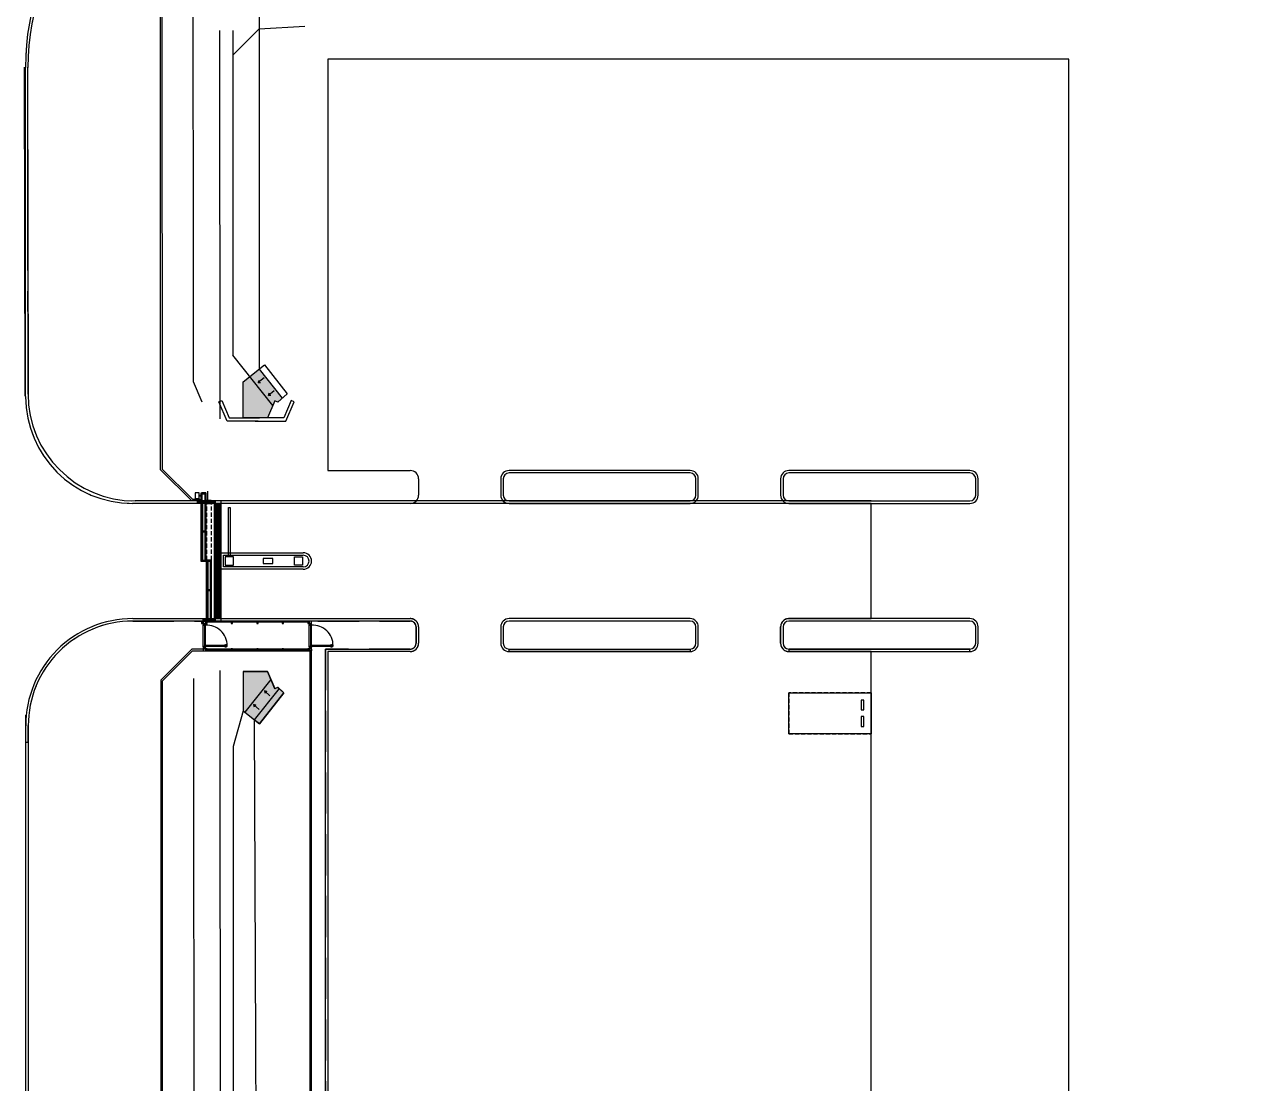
# Model space of a CAD drawing. Header units: millimetres. Extents: x 64 to 660, y 33 to 427.
# Drawn here: x 64.5 to 139.4, y 169.8 to 234.1 of the extents above; entities that cross this region are included whole.
import ezdxf

# ---------------------------------------------------------------- set-up
doc = ezdxf.new("R2010")
doc.units = ezdxf.units.MM
doc.linetypes.add('HIDDEN', pattern=[0.375, 0.25, -0.125])
doc.layers.add('A-PISO-EXT', color=7, linetype='Continuous')
doc.layers.add('Contorno', color=7, linetype='Continuous')
pattern_1 = [(360, (76.07079, 198.993584), (0, 0.025), [])]

# ---------------------------------------------------------------- blocks, each defined once
blk = doc.blocks.new('A$C25E1659C')
at = {"layer": 'A-PISO-EXT', "linetype": 'HIDDEN', "ltscale": 10}
for points in [[(43.114995, 42.925183), (43.114995, 95.925183), (38.114995, 95.925183, -0.414214), (37.614995, 96.425183), (37.614995, 97.425183, -0.414214), (38.114995, 97.925183), (43.114995, 97.925183), (43.114995, 104.925183), (-1.756586, 104.925183, -0.414065), (-8.256585, 111.421882), (-8.266739, 131.417565, -0.181203), (-4.57815, 141.276682), (-1.581639, 144.71725, -0.216304), (2.181643, 146.425183), (2.181643, 146.425183), (7.235466, 146.425183, -0.177744), (23.410172, 140.487683, 0.301681), (39.886411, 138.540567, -0.117629), (47.786396, 140.425183), (90.214995, 140.425183)], [(-8.237035, 72.924827), (-8.24592, 90.421882), (-8.246428, 91.421882, -0.414362), (-1.746429, 97.925183), (15.114995, 97.925183, -0.414214), (15.614995, 97.425183), (15.614995, 96.425183, -0.414214), (15.114995, 95.925183), (10.114995, 95.925183), (10.114995, 38.425183), (9.964995, 38.425183)]]:
    blk.add_lwpolyline(points, format="xyb", dxfattribs=at)
at = {"layer": 'A-PISO-EXT', "color": 251, "linetype": 'HIDDEN', "ltscale": 10}
for points in [[(43.114995, 105.075183), (-1.606662, 105.075183, -0.414065), (-8.106661, 111.571882), (-8.116739, 131.417641, -0.181203), (-4.465036, 141.178167), (-1.468634, 144.61861, -0.216295), (2.181643, 146.275183), (2.181643, 146.275183), (7.235466, 146.275183, -0.177744), (23.313124, 140.373308, 0.301681), (39.954125, 138.406721, -0.117629), (47.786396, 140.275183), (90.214551, 140.275183, -0.00074), (90.221947, 140.275172, -0.413347), (92.564995, 137.925183), (92.564995, 121.925183)], [(-8.24592, 90.421882), (-8.09592, 90.421958), (-8.096428, 91.421958, -0.414362), (-1.746429, 97.775183), (15.114995, 97.775183, -0.414214), (15.464995, 97.425183), (15.464995, 96.425183, -0.414214), (15.114995, 96.075183), (9.964995, 96.075183), (9.964995, 38.425183)]]:
    blk.add_lwpolyline(points, format="xyb", dxfattribs=at)
blk = doc.blocks.new('LPN354')
at = {"color": 0}
blk.add_lwpolyline([(0.004, 0.0325), (0.004, 0.009, 0.414214), (0.009, 0.004), (0.0325, 0.004, -0.414214), (0.035, 0.0015), (0.035, 0), (0, 0), (0, 0.035), (0.0015, 0.035, -0.414214)], format="xyb", close=True, dxfattribs=at)
blk = doc.blocks.new('*U154')
at = {"color": 37}
for p, q in [((-0.00064, 1.45312), (0, 1.45312)), ((-0.00064, 1.44712), (0, 1.44712)), ((-0.00064, 0.02327), (0, 0.02327)), ((-0.00064, 0.01727), (0, 0.01727))]:
    blk.add_line(p, q, dxfattribs=at)
at = {"color": 1}
blk.add_lwpolyline([(0, 1.46875), (0.035, 1.46875), (0.035, 0), (0, 0)], close=True, dxfattribs=at)
at = {"color": 37}
for points in [[(0.004, 1.44812), (0.014666, 1.44812), (0.014666, 1.45212), (0.004, 1.45212)], [(0.006, 1.45212), (0.006, 1.460261), (0.009, 1.460261), (0.009, 1.45212)], [(0.006, 0.02227), (0.006, 1.44812)], [(0.009, 1.44812), (0.009, 0.02227)], [(0.009512, 1.45212), (0.009512, 1.453375), (0.011512, 1.453375), (0.011512, 1.45212)], [(0.011512, 1.44812), (0.011512, 1.446865), (0.009512, 1.446865), (0.009512, 1.44812)], [(0.004, 0.01827), (0.014666, 0.01827), (0.014666, 0.02227), (0.004, 0.02227)], [(0.009, 0.01827), (0.009, 0.012024), (0.006, 0.012024), (0.006, 0.01827)], [(0.009512, 0.02227), (0.009512, 0.023524), (0.011512, 0.023524), (0.011512, 0.02227)], [(0.011512, 0.01827), (0.011512, 0.017015), (0.009512, 0.017015), (0.009512, 0.01827)]]:
    blk.add_lwpolyline(points, dxfattribs=at)
for centre in [(-0.00064, 1.45012), (-0.00064, 0.02027)]:
    blk.add_arc(centre, 0.003, 90, 270, dxfattribs=at)
at = {"extrusion": (0, 0, -1), "zscale": -1, "rotation": 180}
blk.add_blockref('LPN354', (0, 1.46875), dxfattribs=at)
blk.add_blockref('LPN354', (0, 0))
blk = doc.blocks.new('*U156')
at = {"color": 253, "linetype": 'HIDDEN', "ltscale": 0.05}
for p, q in [((-0.06, 0), (0.06, 0)), ((0, 0.09), (0, -0.09))]:
    blk.add_line(p, q, dxfattribs=at)
at = {"color": 0}
for points in [[(-0.04, 0.07), (0.04, 0.07), (0.04, -0.07), (-0.04, -0.07)], [(-0.039, 0.069), (0.039, 0.069), (0.039, -0.069), (-0.039, -0.069)]]:
    blk.add_lwpolyline(points, close=True, dxfattribs=at)

msp = doc.modelspace()

# ---------------------------------------------------------------- hatches: boundary and pattern name
h = msp.add_hatch(color=253)
h.dxf.hatch_style = 2
h.paths.add_polyline_path([(78.738, 213.166), (77.752, 212.386), (77.752, 210.199), (79.23, 210.199), (79.685, 211.245), (79.875, 211.163), (80.139, 211.393)])
h = msp.add_hatch(color=253)
h.dxf.hatch_style = 2
h.paths.add_polyline_path([(78.166, 212.713), (77.752, 212.386), (77.752, 210.199), (79.23, 210.199), (79.558, 210.952)])
h = msp.add_hatch(color=253)
h.dxf.hatch_style = 2
h.paths.add_polyline_path([(78.738, 213.166), (78.166, 212.713), (79.558, 210.952), (79.685, 211.245), (79.875, 211.163), (80.134, 211.4)])
h = msp.add_hatch(color=253)
h.dxf.hatch_style = 2
h.paths.add_polyline_path([(79.942, 193.765), (79.875, 193.826), (79.685, 193.743), (79.23, 194.789), (77.752, 194.789), (77.752, 192.4), (78.436, 191.859)])
h = msp.add_hatch(color=253)
h.dxf.hatch_style = 2
h.paths.add_polyline_path([(80.237, 193.494), (79.942, 193.765), (78.436, 191.859), (78.749, 191.611)])
at = {"layer": 'Contorno'}
h = msp.add_hatch(dxfattribs=at)
h.set_pattern_fill('_USER', color=256, scale=0.025, angle=360, pattern_type=0)
h.set_pattern_definition(pattern_1)
h.paths.add_polyline_path([(76.306, 204.994), (76.306, 198.009), (76.021, 198.009), (76.021, 204.994)])
h = msp.add_hatch(dxfattribs=at)
h.set_pattern_fill('_USER', color=256, scale=0.025, angle=360, pattern_type=0)
h.set_pattern_definition(pattern_1)
h.paths.add_polyline_path([(76.306, 204.994), (76.306, 198.009), (76.021, 198.009), (76.021, 204.994)])

# ---------------------------------------------------------------- linework, layer by layer
for q in [(77.128, 232.244), (81.511, 233.994)]:
    msp.add_line((78.728, 233.844), q)
for points in [[(75.278, 211.159), (74.739, 212.4), (74.723, 243.033)], [(78.723, 243.034), (78.738, 213.166), (80.134, 211.4)], [(76.327, 233.744), (76.34, 210.144)], [(77.127, 233.744), (77.138, 214.014)], [(79.561, 210.947), (77.138, 214.014)], [(79.029, 212.623), (78.679, 212.347), (78.73, 212.476), (78.679, 212.347), (78.814, 212.358)], [(79.648, 211.839), (79.299, 211.563), (79.35, 211.692), (79.299, 211.563), (79.434, 211.574)], [(76.348, 194.844), (76.395, 100.76), (82.65, 99.458)], [(77.752, 194.794), (79.234, 194.794), (79.688, 193.75), (79.871, 193.83), (80.237, 193.494), (78.749, 191.611), (78.436, 191.859), (78.794, 103.223), (81.284, 102.704)], [(74.748, 194.358), (74.796, 99.459), (80.366, 98.299)], [(79.44, 194.307), (77.863, 192.312)], [(79.942, 193.765), (78.436, 191.859)], [(79.386, 193.314), (79.053, 193.608), (79.189, 193.581), (79.053, 193.608), (79.088, 193.477)], [(78.73, 192.484), (78.397, 192.779), (78.533, 192.751), (78.397, 192.779), (78.432, 192.648)], [(77.752, 192.4), (77.15, 190.232), (77.195, 101.411), (82.814, 100.241)]]:
    msp.add_lwpolyline(points)
for points in [[(79.875, 211.163), (79.685, 211.245), (79.23, 210.199), (77.752, 210.199), (77.752, 212.386), (79.052, 213.414), (80.441, 211.656)], [(79.875, 193.826), (79.685, 193.743), (79.23, 194.789), (77.752, 194.789), (77.752, 192.4), (78.749, 191.611), (80.237, 193.494)]]:
    msp.add_lwpolyline(points, close=True)
for p, q in [((72.744, 207.043), (72.726, 242.001)), ((72.826, 241.955), (72.844, 207.085)), ((64.542, 211.498), (64.532, 231.493)), ((64.542, 211.498), (64.532, 231.493)), ((127.913, 232.001), (82.913, 232.001)), ((82.913, 232.001), (82.913, 207.001)), ((127.913, 232.001), (82.913, 232.001)), ((82.913, 232.001), (82.913, 207.001)), ((127.913, 137.291), (127.913, 232.001)), ((127.913, 137.291), (127.913, 232.001)), ((76.281, 211.166), (76.464, 211.246)), ((76.281, 211.166), (76.464, 211.246)), ((76.464, 211.246), (76.918, 210.201)), ((76.464, 211.246), (76.918, 210.201)), ((80.685, 211.246), (80.231, 210.201)), ((80.868, 211.166), (80.685, 211.246)), ((76.787, 210.001), (76.281, 211.166)), ((76.787, 210.001), (76.281, 211.166)), ((80.362, 210.001), (80.868, 211.166)), ((78.667, 210.001), (76.787, 210.001)), ((78.667, 210.001), (76.787, 210.001)), ((76.918, 210.201), (78.536, 210.201)), ((76.918, 210.201), (78.536, 210.201)), ((78.778, 210.201), (78.395, 210.201)), ((78.482, 210.001), (78.482, 210.001)), ((78.482, 210.001), (80.362, 210.001)), ((78.536, 210.201), (78.754, 210.201)), ((78.536, 210.201), (78.754, 210.201)), ((80.231, 210.201), (78.778, 210.201)), ((74.636, 205.151), (72.744, 207.043)), ((72.844, 207.085), (74.678, 205.251)), ((82.913, 207.001), (87.913, 207.001)), ((82.913, 207.001), (87.913, 207.001)), ((104.913, 207.001), (93.913, 207.001)), ((104.913, 206.851), (93.913, 206.851)), ((121.913, 207.001), (110.913, 207.001)), ((121.913, 206.851), (110.913, 206.851)), ((88.413, 206.501), (88.413, 205.501)), ((88.413, 206.501), (88.413, 205.501)), ((93.413, 206.501), (93.413, 205.501)), ((93.563, 206.501), (93.563, 205.501)), ((105.263, 205.501), (105.263, 206.501)), ((105.413, 205.501), (105.413, 206.501)), ((110.413, 206.501), (110.413, 205.501)), ((110.563, 206.501), (110.563, 205.501)), ((122.263, 205.501), (122.263, 206.501)), ((122.413, 205.501), (122.413, 206.501)), ((74.678, 205.251), (75.136, 205.251)), ((74.843, 205.651), (74.843, 205.301)), ((75.093, 205.651), (74.843, 205.651)), ((74.843, 205.301), (75.093, 205.301)), ((75.093, 205.301), (75.093, 205.651)), ((75.205, 205.491), (75.093, 205.491)), ((75.093, 205.461), (75.205, 205.461)), ((75.136, 205.251), (75.136, 205.151)), ((75.205, 205.506), (75.205, 205.446)), ((75.243, 205.506), (75.205, 205.506)), ((75.205, 205.461), (75.205, 205.491)), ((75.205, 205.446), (75.243, 205.446)), ((75.213, 201.479), (75.213, 205.651)), ((75.213, 205.651), (75.243, 205.651)), ((75.493, 205.651), (75.243, 205.651)), ((75.243, 205.651), (75.243, 201.479)), ((75.243, 205.446), (75.243, 205.506)), ((75.493, 201.559), (75.493, 205.651)), ((75.494, 205.554), (75.493, 205.554)), ((75.494, 205.548), (75.493, 205.548)), ((75.613, 205.071), (75.613, 205.741)), ((87.913, 205.001), (71.042, 205.001)), ((87.913, 205.001), (71.042, 205.001)), ((75.136, 205.151), (74.636, 205.151)), ((75.136, 205.109), (75.928, 205.109)), ((75.136, 205.044), (75.928, 205.044)), ((75.263, 205.036), (75.213, 205.036)), ((75.213, 205.036), (75.213, 205.026)), ((75.213, 205.026), (75.263, 205.026)), ((75.897, 205.076), (75.219, 205.076)), ((75.252, 205.026), (75.252, 205.126)), ((75.263, 205.036), (75.263, 205.036)), ((75.263, 205.036), (75.263, 205.026)), ((75.293, 204.991), (75.293, 203.337)), ((75.494, 205.138), (75.493, 205.138)), ((75.494, 205.132), (75.493, 205.132)), ((75.494, 205.019), (75.493, 205.019)), ((75.494, 205.013), (75.493, 205.013)), ((75.498, 205.146), (75.898, 205.146)), ((75.498, 205.006), (75.898, 205.006)), ((75.825, 205.026), (75.825, 205.126)), ((76.413, 205.151), (76.413, 197.851)), ((76.869, 201.751), (76.869, 204.751)), ((76.869, 204.751), (76.969, 204.751)), ((76.969, 204.751), (76.969, 201.751)), ((93.913, 205.151), (104.913, 205.151)), ((93.913, 205.001), (104.913, 205.001)), ((110.913, 205.151), (121.913, 205.151)), ((110.913, 205.001), (121.913, 205.001)), ((75.293, 203.302), (75.243, 203.302)), ((75.243, 203.302), (75.243, 203.292)), ((75.243, 203.292), (75.293, 203.292)), ((75.263, 203.302), (75.263, 203.292)), ((75.293, 203.302), (75.293, 203.302)), ((75.293, 203.257), (75.293, 201.559)), ((75.494, 203.359), (75.493, 203.359)), ((75.494, 203.353), (75.493, 203.353)), ((75.494, 203.24), (75.493, 203.24)), ((75.494, 203.234), (75.493, 203.234)), ((75.243, 201.479), (75.213, 201.479)), ((75.293, 201.524), (75.243, 201.524)), ((75.243, 201.524), (75.243, 201.514)), ((75.243, 201.514), (75.293, 201.514)), ((75.293, 201.479), (75.243, 201.479)), ((75.263, 201.524), (75.263, 201.514)), ((75.293, 201.524), (75.293, 201.524)), ((75.494, 201.58), (75.493, 201.58)), ((75.494, 201.574), (75.493, 201.574)), ((75.533, 197.921), (75.533, 201.559)), ((75.575, 201.559), (75.533, 201.559)), ((75.563, 201.559), (75.563, 197.921)), ((75.613, 201.559), (75.563, 201.559)), ((75.613, 201.559), (75.613, 199.79)), ((75.633, 201.524), (75.633, 201.514)), ((75.813, 197.921), (75.813, 201.549)), ((75.814, 201.461), (75.813, 201.461)), ((75.814, 201.455), (75.813, 201.455)), ((76.413, 202.001), (81.413, 202.001)), ((76.413, 201.001), (76.413, 202.001)), ((76.563, 201.851), (81.413, 201.851)), ((76.563, 201.151), (76.563, 201.851)), ((77.169, 201.751), (76.669, 201.751)), ((76.669, 201.751), (76.669, 201.251)), ((76.969, 201.751), (76.869, 201.751)), ((77.169, 201.251), (77.169, 201.751)), ((79.569, 201.651), (78.969, 201.651)), ((78.969, 201.651), (78.969, 201.351)), ((79.569, 201.351), (79.569, 201.651)), ((80.869, 201.751), (81.369, 201.751)), ((80.869, 201.251), (80.869, 201.751)), ((81.369, 201.751), (81.369, 201.251)), ((81.413, 201.001), (76.413, 201.001)), ((81.413, 201.151), (76.563, 201.151)), ((76.669, 201.251), (77.169, 201.251)), ((78.969, 201.351), (79.569, 201.351)), ((81.369, 201.251), (80.869, 201.251)), ((75.613, 199.71), (75.613, 198.011)), ((75.814, 199.801), (75.813, 199.801)), ((75.814, 199.795), (75.813, 199.795)), ((75.814, 199.683), (75.813, 199.683)), ((75.814, 199.677), (75.813, 199.677)), ((71.052, 198.001), (87.913, 198.001)), ((87.913, 197.851), (71.052, 197.851)), ((75.338, 197.851), (75.238, 197.851)), ((75.238, 197.851), (75.238, 197.701)), ((75.338, 197.701), (75.338, 197.851)), ((75.488, 197.851), (75.338, 197.851)), ((75.338, 197.851), (75.338, 197.701)), ((75.488, 197.701), (75.488, 197.851)), ((75.498, 197.986), (75.898, 197.986)), ((75.514, 197.855), (75.514, 197.856)), ((75.52, 197.855), (75.52, 197.856)), ((75.563, 197.921), (75.533, 197.921)), ((75.563, 197.921), (75.813, 197.921)), ((75.814, 198.023), (75.813, 198.023)), ((75.814, 198.017), (75.813, 198.017)), ((75.875, 197.855), (75.875, 197.856)), ((75.881, 197.855), (75.881, 197.856)), ((81.913, 197.851), (81.763, 197.851)), ((81.763, 197.851), (81.763, 197.701)), ((81.913, 197.701), (81.913, 197.851)), ((104.913, 198.001), (93.913, 198.001)), ((104.913, 197.851), (93.913, 197.851)), ((121.913, 198.001), (110.913, 198.001)), ((121.913, 197.851), (110.913, 197.851)), ((75.238, 197.701), (75.338, 197.701)), ((75.338, 197.701), (75.488, 197.701)), ((75.338, 197.596), (75.338, 197.621)), ((75.338, 197.621), (75.358, 197.621)), ((75.418, 197.596), (75.338, 197.596)), ((75.338, 196.306), (75.338, 197.596)), ((75.358, 197.619), (75.34, 197.619)), ((75.34, 197.619), (75.34, 197.598)), ((75.34, 197.598), (75.42, 197.598)), ((75.358, 197.621), (75.358, 197.619)), ((75.418, 197.581), (75.418, 197.596)), ((75.433, 197.581), (75.418, 197.581)), ((75.42, 197.598), (75.42, 197.583)), ((75.42, 197.583), (75.432, 197.583)), ((75.432, 197.583), (75.432, 197.598)), ((75.432, 197.598), (75.477, 197.598)), ((75.478, 197.596), (75.433, 197.596)), ((75.433, 197.596), (75.433, 197.581)), ((75.433, 196.321), (75.433, 197.581)), ((75.458, 197.621), (75.478, 197.621)), ((75.458, 197.619), (75.458, 197.621)), ((75.477, 197.619), (75.458, 197.619)), ((75.477, 197.598), (75.477, 197.619)), ((75.478, 197.621), (75.478, 197.596)), ((75.478, 196.306), (75.478, 197.596)), ((81.763, 197.701), (81.913, 197.701)), ((81.773, 197.596), (81.773, 197.621)), ((81.773, 197.621), (81.793, 197.621)), ((81.853, 197.596), (81.773, 197.596)), ((81.773, 196.306), (81.773, 197.596)), ((81.793, 197.619), (81.775, 197.619)), ((81.775, 197.619), (81.775, 197.598)), ((81.775, 197.598), (81.855, 197.598)), ((81.793, 197.621), (81.793, 197.619)), ((81.853, 197.581), (81.853, 197.596)), ((81.868, 197.581), (81.853, 197.581)), ((81.855, 197.598), (81.855, 197.583)), ((81.855, 197.583), (81.867, 197.583)), ((81.867, 197.583), (81.867, 197.598)), ((81.867, 197.598), (81.912, 197.598)), ((81.913, 197.596), (81.868, 197.596)), ((81.868, 197.596), (81.868, 197.581)), ((81.868, 196.321), (81.868, 197.581)), ((81.893, 197.621), (81.913, 197.621)), ((81.893, 197.619), (81.893, 197.621)), ((81.912, 197.619), (81.893, 197.619)), ((81.912, 197.598), (81.912, 197.619)), ((81.913, 197.621), (81.913, 197.596)), ((81.913, 196.306), (81.913, 197.596)), ((88.263, 196.501), (88.263, 197.501)), ((88.413, 197.501), (88.413, 196.501)), ((93.413, 197.501), (93.413, 196.501)), ((93.563, 197.501), (93.563, 196.501)), ((105.263, 196.501), (105.263, 197.501)), ((105.413, 196.501), (105.413, 197.501)), ((110.413, 197.501), (110.413, 196.501)), ((110.563, 197.501), (110.563, 196.501)), ((122.263, 196.501), (122.263, 197.501)), ((122.413, 196.501), (122.413, 197.501)), ((75.418, 196.306), (75.338, 196.306)), ((75.338, 196.306), (75.338, 196.281)), ((75.338, 196.281), (75.358, 196.281)), ((75.34, 196.283), (75.34, 196.304)), ((75.34, 196.304), (75.42, 196.304)), ((75.358, 196.283), (75.34, 196.283)), ((75.358, 196.281), (75.358, 196.283)), ((75.433, 196.321), (75.418, 196.321)), ((75.418, 196.321), (75.418, 196.306)), ((75.42, 196.304), (75.42, 196.319)), ((75.42, 196.319), (75.432, 196.319)), ((75.432, 196.319), (75.432, 196.304)), ((75.432, 196.304), (75.477, 196.304)), ((75.433, 196.306), (75.433, 196.321)), ((75.478, 196.306), (75.433, 196.306)), ((75.477, 196.283), (75.458, 196.283)), ((75.458, 196.283), (75.458, 196.281)), ((75.458, 196.281), (75.478, 196.281)), ((75.477, 196.304), (75.477, 196.283)), ((75.478, 196.281), (75.478, 196.306)), ((75.478, 196.306), (75.518, 196.306)), ((75.498, 196.371), (75.498, 196.326)), ((75.598, 196.371), (75.498, 196.371)), ((75.498, 196.286), (75.498, 196.326)), ((75.498, 196.326), (75.598, 196.326)), ((75.5, 196.369), (75.5, 196.328)), ((75.597, 196.369), (75.5, 196.369)), ((75.5, 196.328), (75.597, 196.328)), ((75.597, 196.328), (75.597, 196.369)), ((75.598, 196.326), (75.598, 196.371)), ((75.616, 196.325), (75.616, 196.326)), ((75.622, 196.325), (75.622, 196.326)), ((76.639, 196.393), (76.647, 196.393)), ((76.639, 196.304), (76.647, 196.304)), ((76.667, 196.325), (76.667, 196.326)), ((76.669, 196.418), (76.729, 196.418)), ((76.669, 196.41), (76.713, 196.41)), ((76.669, 196.287), (76.713, 196.287)), ((76.669, 196.279), (76.729, 196.279)), ((76.673, 196.325), (76.673, 196.326)), ((76.688, 196.371), (76.688, 196.326)), ((76.788, 196.371), (76.688, 196.371)), ((76.688, 196.326), (76.788, 196.326)), ((76.69, 196.369), (76.69, 196.328)), ((76.787, 196.369), (76.69, 196.369)), ((76.69, 196.328), (76.787, 196.328)), ((76.708, 196.34), (76.708, 196.357)), ((76.708, 196.357), (76.788, 196.357)), ((76.788, 196.349), (76.708, 196.349)), ((76.788, 196.34), (76.708, 196.34)), ((76.762, 196.372), (76.714, 196.372)), ((76.762, 196.371), (76.714, 196.371)), ((76.762, 196.326), (76.714, 196.326)), ((76.762, 196.325), (76.714, 196.325)), ((76.759, 196.378), (76.717, 196.378)), ((76.759, 196.319), (76.717, 196.319)), ((76.728, 196.398), (76.728, 196.378)), ((76.728, 196.299), (76.728, 196.319)), ((76.749, 196.398), (76.749, 196.378)), ((76.749, 196.299), (76.749, 196.319)), ((76.787, 196.328), (76.787, 196.369)), ((76.788, 196.326), (76.788, 196.371)), ((76.788, 196.357), (76.788, 196.34)), ((76.788, 196.357), (76.791, 196.357)), ((76.791, 196.341), (76.788, 196.341)), ((76.791, 196.357), (76.791, 196.341)), ((76.791, 196.355), (76.801, 196.344)), ((76.801, 196.344), (76.791, 196.344)), ((76.801, 196.342), (76.791, 196.342)), ((76.801, 196.344), (76.801, 196.342)), ((81.853, 196.306), (81.773, 196.306)), ((81.773, 196.306), (81.773, 196.281)), ((81.773, 196.281), (81.793, 196.281)), ((81.775, 196.283), (81.775, 196.304)), ((81.775, 196.304), (81.855, 196.304)), ((81.793, 196.283), (81.775, 196.283)), ((81.793, 196.281), (81.793, 196.283)), ((81.868, 196.321), (81.853, 196.321)), ((81.853, 196.321), (81.853, 196.306)), ((81.855, 196.304), (81.855, 196.319)), ((81.855, 196.319), (81.867, 196.319)), ((81.867, 196.319), (81.867, 196.304)), ((81.867, 196.304), (81.912, 196.304)), ((81.868, 196.306), (81.868, 196.321)), ((81.913, 196.306), (81.868, 196.306)), ((81.912, 196.283), (81.893, 196.283)), ((81.893, 196.283), (81.893, 196.281)), ((81.893, 196.281), (81.913, 196.281)), ((81.912, 196.304), (81.912, 196.283)), ((81.913, 196.281), (81.913, 196.306)), ((81.913, 196.306), (81.953, 196.306)), ((81.933, 196.371), (81.933, 196.326)), ((82.033, 196.371), (81.933, 196.371)), ((81.933, 196.286), (81.933, 196.326)), ((81.933, 196.326), (82.033, 196.326)), ((81.935, 196.369), (81.935, 196.328)), ((82.032, 196.369), (81.935, 196.369)), ((81.935, 196.328), (82.032, 196.328)), ((82.032, 196.328), (82.032, 196.369)), ((83.123, 196.371), (82.033, 196.371)), ((82.033, 196.371), (82.033, 196.326)), ((82.033, 196.326), (82.033, 196.371)), ((82.033, 196.326), (83.123, 196.326)), ((82.051, 196.325), (82.051, 196.326)), ((82.057, 196.325), (82.057, 196.326)), ((83.074, 196.393), (83.082, 196.393)), ((83.074, 196.304), (83.082, 196.304)), ((83.102, 196.325), (83.102, 196.326)), ((83.104, 196.418), (83.164, 196.418)), ((83.104, 196.41), (83.148, 196.41)), ((83.104, 196.287), (83.148, 196.287)), ((83.104, 196.279), (83.164, 196.279)), ((83.108, 196.325), (83.108, 196.326)), ((83.123, 196.326), (83.123, 196.371)), ((83.123, 196.371), (83.123, 196.326)), ((83.223, 196.371), (83.123, 196.371)), ((83.123, 196.326), (83.223, 196.326)), ((83.125, 196.369), (83.125, 196.328)), ((83.222, 196.369), (83.125, 196.369)), ((83.125, 196.328), (83.222, 196.328)), ((83.143, 196.34), (83.143, 196.357)), ((83.143, 196.357), (83.223, 196.357)), ((83.223, 196.349), (83.143, 196.349)), ((83.223, 196.34), (83.143, 196.34)), ((83.197, 196.372), (83.149, 196.372)), ((83.197, 196.371), (83.149, 196.371)), ((83.197, 196.326), (83.149, 196.326)), ((83.197, 196.325), (83.149, 196.325)), ((83.194, 196.378), (83.152, 196.378)), ((83.194, 196.319), (83.152, 196.319)), ((83.163, 196.398), (83.163, 196.378)), ((83.163, 196.299), (83.163, 196.319)), ((83.184, 196.398), (83.184, 196.378)), ((83.184, 196.299), (83.184, 196.319)), ((83.222, 196.328), (83.222, 196.369)), ((83.223, 196.326), (83.223, 196.371)), ((83.223, 196.357), (83.223, 196.34)), ((83.223, 196.357), (83.226, 196.357)), ((83.226, 196.341), (83.223, 196.341)), ((83.226, 196.357), (83.226, 196.341)), ((83.226, 196.355), (83.236, 196.344)), ((83.236, 196.344), (83.226, 196.344)), ((83.236, 196.342), (83.226, 196.342)), ((83.236, 196.344), (83.236, 196.342)), ((74.636, 196.151), (72.75, 194.265)), ((72.85, 194.224), (74.678, 196.051)), ((75.338, 196.151), (74.636, 196.151)), ((74.678, 196.051), (75.338, 196.051)), ((75.488, 196.201), (75.338, 196.201)), ((75.338, 196.201), (75.338, 196.051)), ((81.941, 196.151), (75.338, 196.151)), ((75.338, 196.151), (75.338, 196.051)), ((75.338, 196.051), (81.941, 196.051)), ((75.338, 196.051), (75.488, 196.051)), ((75.488, 196.051), (75.488, 196.201)), ((75.584, 196.05), (75.584, 196.051)), ((75.59, 196.05), (75.59, 196.051)), ((77.014, 196.05), (77.014, 196.051)), ((77.02, 196.05), (77.02, 196.051)), ((77.133, 196.05), (77.133, 196.051)), ((77.139, 196.05), (77.139, 196.051)), ((78.563, 196.05), (78.563, 196.051)), ((78.569, 196.05), (78.569, 196.051)), ((78.681, 196.05), (78.681, 196.051)), ((78.687, 196.05), (78.687, 196.051)), ((80.111, 196.05), (80.111, 196.051)), ((80.117, 196.05), (80.117, 196.051)), ((80.23, 196.05), (80.23, 196.051)), ((80.236, 196.05), (80.236, 196.051)), ((81.66, 196.05), (81.66, 196.051)), ((81.666, 196.05), (81.666, 196.051)), ((81.913, 196.201), (81.763, 196.201)), ((81.763, 196.201), (81.763, 196.051)), ((81.763, 196.051), (81.913, 196.051)), ((81.813, 196.051), (81.813, 109.901)), ((81.913, 196.051), (81.813, 196.051)), ((81.913, 196.051), (81.913, 196.201)), ((81.913, 110.001), (81.913, 196.051)), ((81.941, 196.051), (81.941, 196.151)), ((82.763, 110.851), (82.763, 196.151)), ((82.763, 196.151), (87.913, 196.151)), ((87.913, 196.001), (82.913, 196.001)), ((82.913, 196.001), (82.913, 111.001)), ((93.913, 196.151), (104.913, 196.151)), ((93.913, 196.001), (93.913, 196.151)), ((93.913, 196.151), (104.913, 196.151)), ((93.913, 196.001), (104.913, 196.001)), ((104.913, 196.001), (93.913, 196.001)), ((104.913, 196.151), (104.913, 196.001)), ((110.913, 196.151), (121.913, 196.151)), ((121.913, 196.151), (110.913, 196.151)), ((110.913, 196.151), (110.913, 196.001)), ((110.913, 196.001), (121.913, 196.001)), ((110.913, 196.001), (121.913, 196.001)), ((121.913, 196.001), (121.913, 196.151)), ((72.75, 194.265), (72.798, 100.076)), ((72.898, 100.111), (72.85, 194.224)), ((64.552, 190.498), (64.552, 191.498)), ((64.702, 191.498), (64.702, 190.498)), ((64.561, 99.387), (64.552, 190.498)), ((64.702, 190.498), (64.711, 99.387))]:
    msp.add_line(p, q, dxfattribs=at)
at = {"layer": 'Contorno', "extrusion": (-3.33514e-06, 9.20456e-07, 1)}
for p, q in [((64.518, 211.545, 0), (64.485, 231.517, 0)), ((64.518, 211.545, 0), (64.485, 231.517, 0)), ((64.718, 211.545, 0), (64.685, 231.517, 0)), ((64.718, 211.545, 0), (64.685, 231.517, 0)), ((64.554, 189.426, 0), (64.55, 192.139, 0)), ((64.554, 189.426, 0), (64.55, 192.139, 0))]:
    msp.add_line(p, q, dxfattribs=at)
at = {"layer": 'Contorno', "ltscale": 10, "extrusion": (-3.33514e-06, 9.20456e-07, 1)}
for p, q in [((64.542, 211.498, 0), (64.532, 231.493, 0)), ((64.692, 211.648, 0), (64.682, 231.494, 0)), ((115.913, 205.001, 0), (71.042, 205.001, 0)), ((115.913, 205.151, 0), (71.192, 205.151, 0)), ((115.913, 198.001, 0), (115.913, 205.001, 0)), ((110.913, 198.001, 0), (115.913, 198.001, 0)), ((110.413, 196.501, 0), (110.413, 197.501, 0)), ((115.913, 196.001, 0), (110.913, 196.001, 0)), ((115.913, 143.001, 0), (115.913, 196.001, 0))]:
    msp.add_line(p, q, dxfattribs=at)
at = {"layer": 'Contorno', "linetype": 'HIDDEN', "ltscale": 0.05}
for p, q in [((75.513, 205.611), (75.273, 205.611)), ((75.393, 205.551), (75.393, 205.671)), ((74.956, 205.076), (75.076, 205.076)), ((75.016, 205.166), (75.016, 204.986)), ((75.036, 205.076), (75.156, 205.076)), ((75.096, 205.166), (75.096, 204.986)), ((75.513, 205.076), (75.273, 205.076)), ((75.393, 205.016), (75.393, 205.136)), ((75.878, 205.076), (75.998, 205.076)), ((75.938, 205.166), (75.938, 204.986)), ((75.958, 205.076), (76.078, 205.076)), ((76.018, 205.166), (76.018, 204.986)), ((75.513, 203.297), (75.273, 203.297)), ((75.393, 203.237), (75.393, 203.357)), ((75.513, 201.519), (75.273, 201.519)), ((75.393, 201.459), (75.393, 201.579)), ((75.833, 201.519), (75.593, 201.519)), ((75.713, 201.459), (75.713, 201.579)), ((75.833, 199.74), (75.593, 199.74)), ((75.713, 199.68), (75.713, 199.8)), ((75.318, 197.926), (75.438, 197.926)), ((75.378, 198.016), (75.378, 197.836)), ((75.398, 197.926), (75.518, 197.926)), ((75.408, 197.721), (75.408, 197.601)), ((75.458, 198.016), (75.458, 197.836)), ((75.833, 197.961), (75.593, 197.961)), ((75.713, 197.901), (75.713, 198.021)), ((75.878, 197.926), (75.998, 197.926)), ((75.938, 198.016), (75.938, 197.836)), ((75.958, 197.926), (76.078, 197.926)), ((76.018, 198.016), (76.018, 197.836)), ((81.843, 197.721), (81.843, 197.601)), ((75.318, 197.661), (75.498, 197.661)), ((81.753, 197.661), (81.933, 197.661)), ((75.318, 196.241), (75.498, 196.241)), ((75.408, 196.301), (75.408, 196.181)), ((81.753, 196.241), (81.933, 196.241)), ((81.843, 196.301), (81.843, 196.181)), ((75.468, 196.121), (75.588, 196.121)), ((75.528, 196.211), (75.528, 196.031)), ((77.017, 196.121), (77.137, 196.121)), ((77.077, 196.211), (77.077, 196.031)), ((78.566, 196.121), (78.686, 196.121)), ((78.626, 196.211), (78.626, 196.031)), ((80.115, 196.121), (80.235, 196.121)), ((80.175, 196.211), (80.175, 196.031)), ((81.663, 196.121), (81.783, 196.121)), ((81.723, 196.211), (81.723, 196.031))]:
    msp.add_line(p, q, dxfattribs=at)
at = {"layer": 'Contorno', "linetype": 'HIDDEN'}
for p, q in [((75.563, 201.559), (75.563, 205.196)), ((75.563, 205.196), (75.813, 205.196)), ((75.813, 205.196), (75.813, 201.559)), ((75.813, 201.559), (75.563, 201.559)), ((115.913, 193.501), (110.913, 193.501)), ((110.913, 193.501), (110.913, 191.001)), ((115.913, 191.001), (115.913, 193.501)), ((110.913, 191.001), (115.913, 191.001))]:
    msp.add_line(p, q, dxfattribs=at)
at = {"layer": 'Contorno', "linetype": 'HIDDEN', "ltscale": 10, "extrusion": (-3.33514e-06, 9.20456e-07, 1)}
for p, q in [((71.052, 198.001, 0), (87.913, 198.001, 0)), ((71.052, 197.851, 0), (87.913, 197.851, 0)), ((88.263, 197.501, 0), (88.263, 196.501, 0)), ((88.413, 197.501, 0), (88.413, 196.501, 0)), ((87.913, 196.151, 0), (82.763, 196.151, 0)), ((82.763, 196.151, 0), (82.763, 138.501, 0)), ((87.913, 196.001, 0), (82.913, 196.001)), ((82.913, 196.001), (82.913, 138.501, 0)), ((64.552, 190.498, 0), (64.552, 191.498, 0)), ((64.702, 190.498, 0), (64.702, 191.498, 0)), ((64.552, 190.498, 0), (64.702, 190.498, 0)), ((64.561, 99.387, 0), (64.552, 190.498, 0))]:
    msp.add_line(p, q, dxfattribs=at)
at = {"layer": 'Contorno', "linetype": 'ByBlock'}
for points in [[(75.293, 205.651), (75.493, 205.651), (75.493, 205.571), (75.293, 205.571)], [(75.295, 205.649), (75.491, 205.649), (75.491, 205.573), (75.295, 205.573)], [(75.293, 205.116), (75.493, 205.116), (75.493, 205.036), (75.293, 205.036)], [(75.295, 205.114), (75.491, 205.114), (75.491, 205.038), (75.295, 205.038)], [(75.293, 203.337), (75.493, 203.337), (75.493, 203.257), (75.293, 203.257)], [(75.295, 203.335), (75.491, 203.335), (75.491, 203.259), (75.295, 203.259)], [(75.293, 201.559), (75.493, 201.559), (75.493, 201.479), (75.293, 201.479)], [(75.295, 201.557), (75.491, 201.557), (75.491, 201.481), (75.295, 201.481)], [(75.613, 201.559), (75.813, 201.559), (75.813, 201.479), (75.613, 201.479)], [(75.615, 201.557), (75.811, 201.557), (75.811, 201.481), (75.615, 201.481)], [(75.613, 199.78), (75.813, 199.78), (75.813, 199.7), (75.613, 199.7)], [(75.615, 199.778), (75.811, 199.778), (75.811, 199.702), (75.615, 199.702)], [(75.613, 198.001), (75.813, 198.001), (75.813, 197.921), (75.613, 197.921)], [(75.615, 197.999), (75.811, 197.999), (75.811, 197.923), (75.615, 197.923)], [(110.913, 191.001), (110.913, 193.501), (115.913, 193.501), (115.913, 191.001)], [(115.313, 193.051), (115.313, 192.451), (115.463, 192.451), (115.463, 193.051)], [(115.313, 192.051), (115.313, 191.451), (115.463, 191.451), (115.463, 192.051)]]:
    msp.add_lwpolyline(points, close=True, dxfattribs=at)
at = {"layer": 'Contorno'}
for points in [[(75.493, 205.116), (75.458, 205.116), (75.458, 205.571), (75.493, 205.571)], [(74.976, 205.146), (75.056, 205.146), (75.056, 205.006), (74.976, 205.006)], [(74.977, 205.145), (75.055, 205.145), (75.055, 205.007), (74.977, 205.007)], [(75.056, 205.146), (75.136, 205.146), (75.136, 205.006), (75.056, 205.006)], [(75.057, 205.145), (75.135, 205.145), (75.135, 205.007), (75.057, 205.007)], [(75.493, 203.337), (75.458, 203.337), (75.458, 205.036), (75.493, 205.036)], [(75.898, 205.146), (75.978, 205.146), (75.978, 205.006), (75.898, 205.006)], [(75.899, 205.145), (75.977, 205.145), (75.977, 205.007), (75.899, 205.007)], [(75.978, 205.146), (76.058, 205.146), (76.058, 205.006), (75.978, 205.006)], [(75.979, 205.145), (76.057, 205.145), (76.057, 205.007), (75.979, 205.007)], [(76.313, 205.001), (76.313, 198.001), (76.013, 198.001), (76.013, 205.001)], [(76.306, 204.994), (76.306, 198.009), (76.021, 198.009), (76.021, 204.994)], [(75.493, 201.559), (75.458, 201.559), (75.458, 203.257), (75.493, 203.257)], [(75.813, 199.78), (75.778, 199.78), (75.778, 201.479), (75.813, 201.479)], [(75.813, 198.001), (75.778, 198.001), (75.778, 199.7), (75.813, 199.7)], [(75.338, 197.996), (75.418, 197.996), (75.418, 197.856), (75.338, 197.856)], [(75.339, 197.995), (75.417, 197.995), (75.417, 197.857), (75.339, 197.857)], [(75.418, 197.996), (75.498, 197.996), (75.498, 197.856), (75.418, 197.856)], [(75.419, 197.995), (75.497, 197.995), (75.497, 197.857), (75.419, 197.857)], [(75.498, 197.856), (75.498, 197.891), (75.898, 197.891), (75.898, 197.856)], [(75.898, 197.996), (75.978, 197.996), (75.978, 197.856), (75.898, 197.856)], [(75.899, 197.995), (75.977, 197.995), (75.977, 197.857), (75.899, 197.857)], [(75.978, 197.996), (76.058, 197.996), (76.058, 197.856), (75.978, 197.856)], [(75.979, 197.995), (76.057, 197.995), (76.057, 197.857), (75.979, 197.857)], [(75.338, 197.701), (75.338, 197.621), (75.478, 197.621), (75.478, 197.701)], [(75.339, 197.7), (75.339, 197.622), (75.477, 197.622), (75.477, 197.7)], [(81.773, 197.701), (81.773, 197.621), (81.913, 197.621), (81.913, 197.701)], [(81.774, 197.7), (81.774, 197.622), (81.912, 197.622), (81.912, 197.7)], [(75.338, 196.281), (75.338, 196.201), (75.478, 196.201), (75.478, 196.281)], [(75.339, 196.28), (75.339, 196.202), (75.477, 196.202), (75.477, 196.28)], [(76.688, 196.326), (76.688, 196.361), (75.598, 196.361), (75.598, 196.326)], [(81.773, 196.281), (81.773, 196.201), (81.913, 196.201), (81.913, 196.281)], [(81.774, 196.28), (81.774, 196.202), (81.912, 196.202), (81.912, 196.28)], [(83.123, 196.326), (83.123, 196.361), (82.033, 196.361), (82.033, 196.326)], [(75.488, 196.191), (75.568, 196.191), (75.568, 196.051), (75.488, 196.051)], [(75.489, 196.19), (75.567, 196.19), (75.567, 196.052), (75.489, 196.052)], [(75.568, 196.051), (75.568, 196.086), (77.037, 196.086), (77.037, 196.051)], [(77.037, 196.191), (77.117, 196.191), (77.117, 196.051), (77.037, 196.051)], [(77.038, 196.19), (77.116, 196.19), (77.116, 196.052), (77.038, 196.052)], [(77.117, 196.051), (77.117, 196.086), (78.586, 196.086), (78.586, 196.051)], [(78.586, 196.191), (78.666, 196.191), (78.666, 196.051), (78.586, 196.051)], [(78.587, 196.19), (78.665, 196.19), (78.665, 196.052), (78.587, 196.052)], [(78.666, 196.051), (78.666, 196.086), (80.135, 196.086), (80.135, 196.051)], [(80.135, 196.191), (80.215, 196.191), (80.215, 196.051), (80.135, 196.051)], [(80.136, 196.19), (80.214, 196.19), (80.214, 196.052), (80.136, 196.052)], [(80.215, 196.051), (80.215, 196.086), (81.683, 196.086), (81.683, 196.051)], [(81.683, 196.191), (81.763, 196.191), (81.763, 196.051), (81.683, 196.051)], [(81.684, 196.19), (81.762, 196.19), (81.762, 196.052), (81.684, 196.052)]]:
    msp.add_lwpolyline(points, close=True, dxfattribs=at)
for points in [[(75.489, 205.553), (75.479, 205.553), (75.479, 205.549), (75.489, 205.549)], [(75.482, 205.553), (75.482, 205.554), (75.484, 205.554), (75.484, 205.553)], [(75.484, 205.549), (75.484, 205.548), (75.482, 205.548), (75.482, 205.549)], [(75.484, 205.553), (75.484, 205.559), (75.487, 205.559), (75.487, 205.553)], [(75.484, 205.137), (75.484, 205.549)], [(75.487, 205.549), (75.487, 205.137)], [(75.489, 205.137), (75.479, 205.137), (75.479, 205.133), (75.489, 205.133)], [(75.489, 205.018), (75.479, 205.018), (75.479, 205.014), (75.489, 205.014)], [(75.482, 205.137), (75.482, 205.138), (75.484, 205.138), (75.484, 205.137)], [(75.484, 205.133), (75.484, 205.131), (75.482, 205.131), (75.482, 205.133)], [(75.482, 205.018), (75.482, 205.019), (75.484, 205.019), (75.484, 205.018)], [(75.484, 205.014), (75.484, 205.013), (75.482, 205.013), (75.482, 205.014)], [(75.487, 205.133), (75.487, 205.125), (75.484, 205.125), (75.484, 205.133)], [(75.484, 205.018), (75.484, 205.024), (75.487, 205.024), (75.487, 205.018)], [(75.484, 203.358), (75.484, 205.014)], [(75.487, 205.014), (75.487, 203.358)], [(75.489, 203.358), (75.479, 203.358), (75.479, 203.354), (75.489, 203.354)], [(75.489, 203.239), (75.479, 203.239), (75.479, 203.235), (75.489, 203.235)], [(75.482, 203.358), (75.482, 203.359), (75.484, 203.359), (75.484, 203.358)], [(75.484, 203.354), (75.484, 203.353), (75.482, 203.353), (75.482, 203.354)], [(75.482, 203.239), (75.482, 203.24), (75.484, 203.24), (75.484, 203.239)], [(75.484, 203.235), (75.484, 203.234), (75.482, 203.234), (75.482, 203.235)], [(75.487, 203.354), (75.487, 203.346), (75.484, 203.346), (75.484, 203.354)], [(75.484, 203.239), (75.484, 203.245), (75.487, 203.245), (75.487, 203.239)], [(75.484, 201.579), (75.484, 203.235)], [(75.487, 203.235), (75.487, 201.579)], [(75.489, 201.579), (75.479, 201.579), (75.479, 201.575), (75.489, 201.575)], [(75.482, 201.579), (75.482, 201.58), (75.484, 201.58), (75.484, 201.579)], [(75.484, 201.575), (75.484, 201.574), (75.482, 201.574), (75.482, 201.575)], [(75.487, 201.575), (75.487, 201.567), (75.484, 201.567), (75.484, 201.575)], [(75.809, 201.46), (75.799, 201.46), (75.799, 201.456), (75.809, 201.456)], [(75.802, 201.46), (75.802, 201.462), (75.804, 201.462), (75.804, 201.46)], [(75.804, 201.456), (75.804, 201.455), (75.802, 201.455), (75.802, 201.456)], [(75.804, 201.46), (75.804, 201.467), (75.807, 201.467), (75.807, 201.46)], [(75.804, 199.8), (75.804, 201.456)], [(75.807, 201.456), (75.807, 199.8)], [(75.809, 199.8), (75.799, 199.8), (75.799, 199.796), (75.809, 199.796)], [(75.809, 199.682), (75.799, 199.682), (75.799, 199.678), (75.809, 199.678)], [(75.802, 199.8), (75.802, 199.802), (75.804, 199.802), (75.804, 199.8)], [(75.804, 199.796), (75.804, 199.795), (75.802, 199.795), (75.802, 199.796)], [(75.802, 199.682), (75.802, 199.683), (75.804, 199.683), (75.804, 199.682)], [(75.804, 199.678), (75.804, 199.676), (75.802, 199.676), (75.802, 199.678)], [(75.807, 199.796), (75.807, 199.788), (75.804, 199.788), (75.804, 199.796)], [(75.804, 199.682), (75.804, 199.688), (75.807, 199.688), (75.807, 199.682)], [(75.804, 198.022), (75.804, 199.678)], [(75.807, 199.678), (75.807, 198.022)], [(75.515, 197.862), (75.507, 197.862), (75.507, 197.865), (75.515, 197.865)], [(75.515, 197.866), (75.514, 197.866), (75.514, 197.868), (75.515, 197.868)], [(75.519, 197.86), (75.519, 197.871), (75.515, 197.871), (75.515, 197.86)], [(75.519, 197.868), (75.52, 197.868), (75.52, 197.866), (75.519, 197.866)], [(75.519, 197.865), (75.876, 197.865)], [(75.876, 197.862), (75.519, 197.862)], [(75.809, 198.022), (75.799, 198.022), (75.799, 198.018), (75.809, 198.018)], [(75.802, 198.022), (75.802, 198.023), (75.804, 198.023), (75.804, 198.022)], [(75.804, 198.018), (75.804, 198.016), (75.802, 198.016), (75.802, 198.018)], [(75.807, 198.018), (75.807, 198.01), (75.804, 198.01), (75.804, 198.018)], [(75.876, 197.866), (75.875, 197.866), (75.875, 197.868), (75.876, 197.868)], [(75.88, 197.86), (75.88, 197.871), (75.876, 197.871), (75.876, 197.86)], [(75.88, 197.868), (75.881, 197.868), (75.881, 197.866), (75.88, 197.866)], [(75.88, 197.865), (75.886, 197.865), (75.886, 197.862), (75.88, 197.862)], [(75.617, 196.335), (75.61, 196.335), (75.61, 196.332), (75.617, 196.332)], [(75.617, 196.338), (75.615, 196.338), (75.615, 196.336), (75.617, 196.336)], [(75.617, 196.33), (75.617, 196.341), (75.621, 196.341), (75.621, 196.33)], [(75.621, 196.336), (75.622, 196.336), (75.622, 196.338), (75.621, 196.338)], [(76.668, 196.335), (75.621, 196.335)], [(75.621, 196.332), (76.668, 196.332)], [(76.668, 196.338), (76.666, 196.338), (76.666, 196.336), (76.668, 196.336)], [(76.668, 196.33), (76.668, 196.341), (76.672, 196.341), (76.672, 196.33)], [(76.672, 196.336), (76.673, 196.336), (76.673, 196.338), (76.672, 196.338)], [(76.672, 196.332), (76.68, 196.332), (76.68, 196.335), (76.672, 196.335)], [(82.052, 196.335), (82.045, 196.335), (82.045, 196.332), (82.052, 196.332)], [(82.052, 196.338), (82.05, 196.338), (82.05, 196.336), (82.052, 196.336)], [(82.052, 196.33), (82.052, 196.341), (82.056, 196.341), (82.056, 196.33)], [(82.056, 196.336), (82.057, 196.336), (82.057, 196.338), (82.056, 196.338)], [(83.103, 196.335), (82.056, 196.335)], [(82.056, 196.332), (83.103, 196.332)], [(83.103, 196.338), (83.101, 196.338), (83.101, 196.336), (83.103, 196.336)], [(83.103, 196.33), (83.103, 196.341), (83.107, 196.341), (83.107, 196.33)], [(83.107, 196.336), (83.108, 196.336), (83.108, 196.338), (83.107, 196.338)], [(83.107, 196.332), (83.115, 196.332), (83.115, 196.335), (83.107, 196.335)], [(75.585, 196.057), (75.577, 196.057), (75.577, 196.06), (75.585, 196.06)], [(75.585, 196.061), (75.584, 196.061), (75.584, 196.063), (75.585, 196.063)], [(75.589, 196.055), (75.589, 196.066), (75.585, 196.066), (75.585, 196.055)], [(75.589, 196.063), (75.59, 196.063), (75.59, 196.061), (75.589, 196.061)], [(75.589, 196.06), (77.015, 196.06)], [(77.015, 196.057), (75.589, 196.057)], [(77.015, 196.061), (77.014, 196.061), (77.014, 196.063), (77.015, 196.063)], [(77.019, 196.055), (77.019, 196.066), (77.015, 196.066), (77.015, 196.055)], [(77.019, 196.063), (77.02, 196.063), (77.02, 196.061), (77.019, 196.061)], [(77.019, 196.06), (77.025, 196.06), (77.025, 196.057), (77.019, 196.057)], [(77.134, 196.057), (77.126, 196.057), (77.126, 196.06), (77.134, 196.06)], [(77.134, 196.061), (77.132, 196.061), (77.132, 196.063), (77.134, 196.063)], [(77.138, 196.055), (77.138, 196.066), (77.134, 196.066), (77.134, 196.055)], [(77.138, 196.063), (77.139, 196.063), (77.139, 196.061), (77.138, 196.061)], [(77.138, 196.06), (78.564, 196.06)], [(78.564, 196.057), (77.138, 196.057)], [(78.564, 196.061), (78.562, 196.061), (78.562, 196.063), (78.564, 196.063)], [(78.568, 196.055), (78.568, 196.066), (78.564, 196.066), (78.564, 196.055)], [(78.568, 196.063), (78.569, 196.063), (78.569, 196.061), (78.568, 196.061)], [(78.568, 196.06), (78.574, 196.06), (78.574, 196.057), (78.568, 196.057)], [(78.682, 196.057), (78.674, 196.057), (78.674, 196.06), (78.682, 196.06)], [(78.682, 196.061), (78.681, 196.061), (78.681, 196.063), (78.682, 196.063)], [(78.686, 196.055), (78.686, 196.066), (78.682, 196.066), (78.682, 196.055)], [(78.686, 196.063), (78.688, 196.063), (78.688, 196.061), (78.686, 196.061)], [(78.686, 196.06), (80.112, 196.06)], [(80.112, 196.057), (78.686, 196.057)], [(80.112, 196.061), (80.111, 196.061), (80.111, 196.063), (80.112, 196.063)], [(80.116, 196.055), (80.116, 196.066), (80.112, 196.066), (80.112, 196.055)], [(80.116, 196.063), (80.118, 196.063), (80.118, 196.061), (80.116, 196.061)], [(80.116, 196.06), (80.123, 196.06), (80.123, 196.057), (80.116, 196.057)], [(80.231, 196.057), (80.223, 196.057), (80.223, 196.06), (80.231, 196.06)], [(80.231, 196.061), (80.23, 196.061), (80.23, 196.063), (80.231, 196.063)], [(80.235, 196.055), (80.235, 196.066), (80.231, 196.066), (80.231, 196.055)], [(80.235, 196.063), (80.236, 196.063), (80.236, 196.061), (80.235, 196.061)], [(80.235, 196.06), (81.661, 196.06)], [(81.661, 196.057), (80.235, 196.057)], [(81.661, 196.061), (81.66, 196.061), (81.66, 196.063), (81.661, 196.063)], [(81.665, 196.055), (81.665, 196.066), (81.661, 196.066), (81.661, 196.055)], [(81.665, 196.063), (81.666, 196.063), (81.666, 196.061), (81.665, 196.061)], [(81.665, 196.06), (81.671, 196.06), (81.671, 196.057), (81.665, 196.057)]]:
    msp.add_lwpolyline(points, dxfattribs=at)
for centre, radius in [((75.252, 205.076), 0.0325), ((75.252, 205.076), 0.00683), ((75.825, 205.076), 0.0325), ((75.825, 205.076), 0.00683), ((75.498, 196.306), 0.01), ((75.498, 196.306), 0.009), ((81.933, 196.306), 0.01), ((81.933, 196.306), 0.009)]:
    msp.add_circle(centre, radius, dxfattribs=at)
at = {"layer": 'Contorno', "ltscale": 10, "extrusion": (-3.33514e-06, 9.20456e-07, 1)}
for centre, radius, start, end in [((79.532, 231.501, 0), 15, 138.94626, 180.0291), ((79.532, 231.501, 0), 14.85, 138.94626, 180.0291), ((71.042, 211.501, 0), 6.5, 180.0291, 270), ((71.192, 211.651, 0), 6.5, 180.0291, 270), ((110.913, 197.501, 0), 0.5, 90, 180), ((110.913, 196.501, 0), 0.5, 180, 270)]:
    msp.add_arc(centre, radius, start, end, dxfattribs=at)
at = {"layer": 'Contorno'}
for centre, radius, start, end in [((79.532, 231.501), 15, 138.94626, 180.0291), ((79.532, 231.501), 15, 138.94626, 180.0291), ((71.042, 211.501), 6.5, 180.0291, 270), ((71.042, 211.501), 6.5, 180.0291, 270), ((87.913, 206.501), 0.5, 0, 90), ((87.913, 206.501), 0.5, 0, 90), ((93.913, 206.501), 0.5, 90, 180), ((93.913, 206.501), 0.35, 90, 180), ((104.913, 206.501), 0.5, 0, 90), ((104.913, 206.501), 0.35, 0, 90), ((110.913, 206.501), 0.5, 90, 180), ((110.913, 206.501), 0.35, 90, 180), ((121.913, 206.501), 0.5, 0, 90), ((121.913, 206.501), 0.35, 0, 90), ((75.494, 205.551), 0.003, 270, 90), ((87.913, 205.501), 0.5, 270, 0), ((87.913, 205.501), 0.5, 270, 0), ((93.913, 205.501), 0.5, 180, 270), ((93.913, 205.501), 0.35, 180, 270), ((104.913, 205.501), 0.35, 270, 0), ((104.913, 205.501), 0.5, 270, 0), ((110.913, 205.501), 0.5, 180, 270), ((110.913, 205.501), 0.35, 180, 270), ((121.913, 205.501), 0.35, 270, 0), ((121.913, 205.501), 0.5, 270, 0), ((75.494, 205.135), 0.003, 270, 90), ((75.494, 205.016), 0.003, 270, 90), ((75.494, 203.356), 0.003, 270, 90), ((75.494, 203.237), 0.003, 270, 90), ((75.494, 201.577), 0.003, 270, 90), ((75.814, 201.458), 0.003, 270, 90), ((81.413, 201.501), 0.5, 270, 90), ((81.413, 201.501), 0.35, 270, 90), ((75.814, 199.798), 0.003, 270, 90), ((75.814, 199.68), 0.003, 270, 90), ((71.052, 191.501), 6.5, 90, 180.0291), ((71.052, 191.501), 6.35, 90, 180.0291), ((75.517, 197.855), 0.003, 180, 0), ((75.814, 198.02), 0.003, 270, 90), ((75.878, 197.855), 0.003, 180, 0), ((87.913, 197.501), 0.5, 0, 90), ((87.913, 197.501), 0.35, 0, 90), ((93.913, 197.501), 0.5, 90, 180), ((93.913, 197.501), 0.35, 90, 180), ((104.913, 197.501), 0.5, 0, 90), ((104.913, 197.501), 0.35, 0, 90), ((110.913, 197.501), 0.5, 90, 180), ((110.913, 197.501), 0.35, 90, 180), ((121.913, 197.501), 0.5, 0, 90), ((121.913, 197.501), 0.35, 0, 90), ((75.561, 196.371), 1.228, 0, 93.84088), ((81.996, 196.371), 1.228, 0, 93.84088), ((75.619, 196.325), 0.003, 180, 0), ((76.67, 196.387), 0.0318, 91.90075, 167.71039), ((76.67, 196.311), 0.0318, 192.28961, 268.09925), ((76.671, 196.385), 0.0254, 94.39655, 160.89904), ((76.671, 196.312), 0.0254, 199.10096, 265.60345), ((76.67, 196.325), 0.003, 180, 0), ((76.713, 196.395), 0.015, 11.30037, 90), ((76.713, 196.302), 0.015, 270, 348.69963), ((76.72, 196.373), 0.00598, 119.28807, 187.58183), ((76.72, 196.324), 0.00598, 172.41817, 240.71194), ((76.724, 196.394), 0.0249, 10.08243, 78.00714), ((76.724, 196.303), 0.0249, 281.99286, 349.91757), ((76.756, 196.373), 0.00598, 352.41817, 60.71193), ((76.756, 196.324), 0.00598, 299.28807, 7.58183), ((82.054, 196.325), 0.003, 180, 0), ((83.105, 196.387), 0.0318, 91.90075, 167.71039), ((83.105, 196.311), 0.0318, 192.28961, 268.09925), ((83.106, 196.385), 0.0254, 94.39655, 160.89904), ((83.106, 196.312), 0.0254, 199.10096, 265.60345), ((83.105, 196.325), 0.003, 180, 0), ((83.148, 196.395), 0.015, 11.30037, 90), ((83.148, 196.302), 0.015, 270, 348.69963), ((83.155, 196.373), 0.00598, 119.28807, 187.58183), ((83.155, 196.324), 0.00598, 172.41817, 240.71194), ((83.159, 196.394), 0.0249, 10.08243, 78.00714), ((83.159, 196.303), 0.0249, 281.99286, 349.91757), ((83.191, 196.373), 0.00598, 352.41817, 60.71193), ((83.191, 196.324), 0.00598, 299.28807, 7.58183), ((87.913, 196.501), 0.35, 270, 0), ((87.913, 196.501), 0.5, 270, 0), ((93.913, 196.501), 0.5, 180, 270), ((93.913, 196.501), 0.35, 180, 270), ((104.913, 196.501), 0.35, 270, 0), ((104.913, 196.501), 0.5, 270, 0), ((110.913, 196.501), 0.5, 180, 270), ((110.913, 196.501), 0.35, 180, 270), ((121.913, 196.501), 0.35, 270, 0), ((121.913, 196.501), 0.5, 270, 0), ((75.587, 196.05), 0.003, 180, 0), ((77.017, 196.05), 0.003, 180, 0), ((77.136, 196.05), 0.003, 180, 0), ((78.566, 196.05), 0.003, 180, 0), ((78.684, 196.05), 0.003, 180, 0), ((80.114, 196.05), 0.003, 180, 0), ((80.233, 196.05), 0.003, 180, 0), ((81.663, 196.05), 0.003, 180, 0)]:
    msp.add_arc(centre, radius, start, end, dxfattribs=at)
at = {"layer": 'Contorno', "linetype": 'HIDDEN', "ltscale": 10, "extrusion": (-3.33514e-06, 9.20456e-07, 1)}
for centre, radius, start, end in [((71.052, 191.501, 0), 6.5, 90, 180.0291), ((71.052, 191.501, 0), 6.35, 90, 180.0291), ((87.913, 197.501, 0), 0.5, 0, 90), ((87.913, 197.501, 0), 0.35, 0, 90), ((87.913, 196.501, 0), 0.35, 270, 0), ((87.913, 196.501, 0), 0.5, 270, 0)]:
    msp.add_arc(centre, radius, start, end, dxfattribs=at)

# ---------------------------------------------------------------- block references
at = {"layer": 'Contorno', "color": 252, "linetype": 'ByBlock', "extrusion": (-3.33514e-06, 9.20456e-07, 1)}
msp.add_blockref('A$C25E1659C', (72.798, 100.076, 0), dxfattribs=at)
at = {"layer": 'Contorno'}
for p, rotation in [((75.493, 205.571), 180), ((75.493, 205.036), 180), ((75.493, 203.257), 180), ((75.813, 201.479), 180), ((75.813, 199.7), 180), ((75.898, 197.856), 90), ((77.037, 196.051), 90), ((78.586, 196.051), 90), ((80.135, 196.051), 90), ((81.683, 196.051), 90)]:
    msp.add_blockref('LPN354', p, dxfattribs=dict(at, rotation=rotation))
at = {"layer": 'Contorno', "extrusion": (0, 0, -1), "zscale": -1}
for p in [(-75.493, 205.116), (-75.493, 203.337), (-75.493, 201.559), (-75.813, 199.78), (-75.813, 198.001)]:
    msp.add_blockref('LPN354', p, dxfattribs=at)
at = {"layer": 'Contorno', "xscale": -1}
for name, p, rotation in [('*U156', (75.528, 197.781), 180), ('*U154', (77.037, 197.851), 90), ('*U156', (77.077, 197.781), 180), ('*U154', (78.586, 197.851), 90), ('*U156', (78.626, 197.781), 180), ('*U154', (80.135, 197.851), 90), ('*U156', (80.175, 197.781), 180), ('*U154', (81.683, 197.851), 90), ('*U156', (81.723, 197.781), 180), ('LPN354', (75.598, 196.326), 270), ('LPN354', (82.033, 196.326), 270)]:
    msp.add_blockref(name, p, dxfattribs=dict(at, rotation=rotation))
at = {"layer": 'Contorno', "extrusion": (0, 0, -1), "zscale": -1, "rotation": 90}
for p in [(-75.498, 197.856), (-75.568, 196.051), (-77.117, 196.051), (-78.666, 196.051), (-80.215, 196.051)]:
    msp.add_blockref('LPN354', p, dxfattribs=at)
at = {"layer": 'Contorno', "extrusion": (0, 0, -1), "xscale": -1, "zscale": -1, "rotation": 270}
for p in [(-76.688, 196.326), (-83.123, 196.326)]:
    msp.add_blockref('LPN354', p, dxfattribs=at)

doc.saveas('drawing.dxf')
